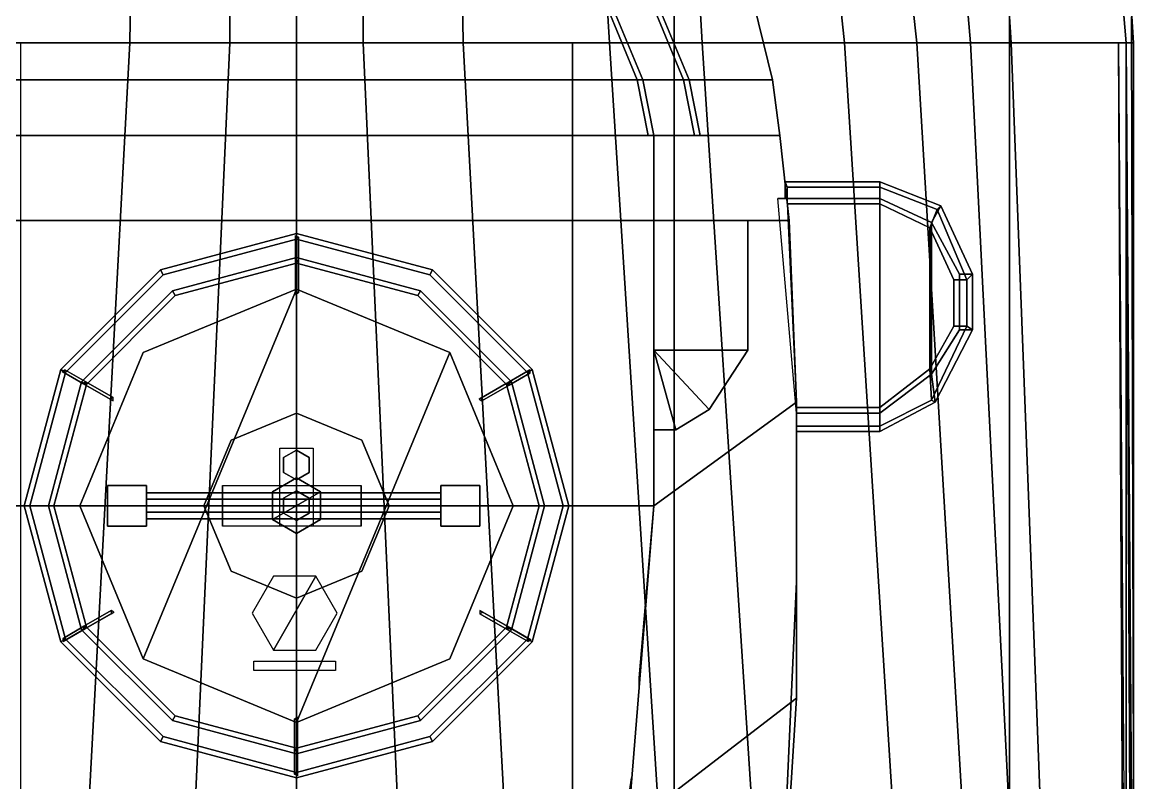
# Model space of a CAD drawing. Extents: x -4.6 to 4.6, y -46 to 43.8.
# Drawn here: x -1.48 to 4.58, y 12.01 to 16.12 of the extents above; entities that cross this region are included whole.
import ezdxf

# ---------------------------------------------------------------- set-up
doc = ezdxf.new("R2010")
doc.units = 0
doc.layers.get('0').update_dxf_attribs({"linetype": 'CONTINUOUS'})
doc.layers.add('RAILINGS', color=6, linetype='CONTINUOUS')
doc.layers.add('SUPERSTRUCTURE', color=3, linetype='CONTINUOUS')

msp = doc.modelspace()

# ---------------------------------------------------------------- linework, layer by layer
for points in [[(-1.78, 23.19, -2.26), (-1.25, 23.19, -2.76), (-1.69, 16.01, -2.76), (-2.19, 16.01, -2.46)], [(0, 23.19, 5.1), (-2.04, 23.19, 5.1), (-2.04, 16.01, 5.1), (0, 16.01, 5.1)], [(-1.25, 23.19, -2.76), (-0.79, 23.19, -3.12), (-0.9, 16.01, -3.2), (-1.69, 16.01, -2.76)], [(-0.79, 23.19, -3.12), (-0.36, 23.19, -3.38), (-0.36, 16.01, -3.4), (-0.9, 16.01, -3.2)], [(0, 16.01, -3.5), (-0.36, 16.01, -3.4), (-0.36, 23.19, -3.38), (0, 23.19, -3.5)], [(0, 23.19, -3.5), (0.36, 23.19, -3.38), (0.36, 16.01, -3.4), (0, 16.01, -3.5)], [(0, 16.01, 5.1), (2.04, 16.01, 5.1), (2.04, 23.19, 5.1), (0, 23.19, 5.1)], [(0.9, 16.01, -3.2), (0.36, 16.01, -3.4), (0.36, 23.19, -3.38), (0.79, 23.19, -3.12)], [(1.69, 16.01, -2.76), (0.9, 16.01, -3.2), (0.79, 23.19, -3.12), (1.25, 23.19, -2.76)], [(2.19, 16.01, -2.46), (1.69, 16.01, -2.76), (1.25, 23.19, -2.76), (1.78, 23.19, -2.26)], [(2.96, 16.01, -1.7), (2.19, 16.01, -2.46), (1.78, 23.19, -2.26), (2.2, 23.19, -1.7)], [(2.04, 16.01, 5.1), (3.85, 16.01, 5.01), (3.85, 23.19, 5.01), (2.04, 23.19, 5.1)], [(3.35, 16.01, -1.15), (2.96, 16.01, -1.7), (2.2, 23.19, -1.7), (2.56, 23.19, -1.15)], [(3.64, 16.01, -0.6), (3.35, 16.01, -1.15), (2.56, 23.19, -1.15), (3.02, 23.19, -0.14)], [(3.86, 16.01, -0.05), (3.64, 16.01, -0.6), (3.02, 23.19, -0.14), (3.4, 23.19, 1.04)], [(4.48, 16.01, 2.84), (3.86, 16.01, -0.05), (3.4, 23.19, 1.04), (3.87, 23.19, 2.91)], [(3.85, 16.01, 5.01), (4.52, 16.01, 4.94), (4.07, 23.19, 4.97), (3.85, 23.19, 5.01)], [(4.52, 16.01, 4.94), (4.48, 16.01, 2.84), (3.87, 23.19, 2.91), (4.07, 23.19, 4.97)], [(-4.52, 16.01, 4.94), (4.52, 16.01, 4.94), (4.52, -0.06, 4.89), (-4.52, -0.06, 4.89)], [(-1.69, 16.01, -2.76), (-0.9, 16.01, -3.2), (-1.66, 1.9, -3.2), (-2.59, 1.9, -2.76)], [(0, 16.01, 5.1), (-2.04, 16.01, 5.1), (-2.04, -0.06, 5.05), (0, -0.06, 5.05)], [(-0.9, 16.01, -3.2), (-0.36, 16.01, -3.4), (-1, 1.9, -3.4), (-1.66, 1.9, -3.2)], [(0, 16.01, 3.07), (-1.49, 16.01, 3.07), (-1.49, 1.9, 3.07), (0, 1.9, 3.07)], [(0, 1.9, -3.5), (-1, 1.9, -3.4), (-0.36, 16.01, -3.4), (0, 16.01, -3.5)], [(0, 1.9, 3.07), (1.49, 1.9, 3.07), (1.49, 16.01, 3.07), (0, 16.01, 3.07)], [(0, 16.01, -3.5), (0.36, 16.01, -3.4), (1, 1.9, -3.4), (0, 1.9, -3.5)], [(0, -0.06, 5.05), (2.04, -0.06, 5.05), (2.04, 16.01, 5.1), (0, 16.01, 5.1)], [(1.66, 1.9, -3.2), (1, 1.9, -3.4), (0.36, 16.01, -3.4), (0.9, 16.01, -3.2)], [(2.59, 1.9, -2.76), (1.66, 1.9, -3.2), (0.9, 16.01, -3.2), (1.69, 16.01, -2.76)], [(1.49, 1.9, 3.07), (3.85, 1.9, 2.93), (3.85, 16.01, 2.93), (1.49, 16.01, 3.07)], [(3.11, 1.9, -2.46), (2.59, 1.9, -2.76), (1.69, 16.01, -2.76), (2.19, 16.01, -2.46)], [(2.04, -0.06, 5.05), (3.85, -0.06, 4.96), (3.85, 16.01, 5.01), (2.04, 16.01, 5.1)], [(3.85, 1.9, -1.7), (3.11, 1.9, -2.46), (2.19, 16.01, -2.46), (2.96, 16.01, -1.7)], [(4.19, 1.9, -1.15), (3.85, 1.9, -1.7), (2.96, 16.01, -1.7), (3.35, 16.01, -1.15)], [(4.35, 1.9, -0.6), (4.19, 1.9, -1.15), (3.35, 16.01, -1.15), (3.64, 16.01, -0.6)], [(4.4, 1.9, -0.05), (4.35, 1.9, -0.6), (3.64, 16.01, -0.6), (3.86, 16.01, -0.05)], [(3.85, 1.9, 2.93), (4.58, 1.9, 2.84), (4.48, 16.01, 2.84), (3.85, 16.01, 2.93)], [(3.85, -0.06, 4.96), (4.52, -0.06, 4.89), (4.52, 16.01, 4.94), (3.85, 16.01, 5.01)], [(4.58, 1.9, 2.84), (4.4, 1.9, -0.05), (3.86, 16.01, -0.05), (4.48, 16.01, 2.84)], [(4.44, 16.01, 2.84), (4.44, 16.01, 2.84), (4.5191, 4.85, 2.84), (4.48, 7.75, 4.15)], [(4.48, 16.01, 4.84), (4.44, 16.01, 2.84), (4.48, 8.02, 4.63), (4.48, 7.8708, 4.7792)], [(4.44, 16.01, 2.84), (4.44, 16.01, 2.84), (4.48, 7.75, 4.15), (4.48, 8.02, 4.51)], [(4.44, 16.01, 2.84), (4.44, 16.01, 2.84), (4.48, 8.02, 4.51), (4.48, 8.02, 4.63)], [(4.5591, 4.85, 2.84), (4.48, 16.01, 2.84), (4.48, 16.01, 2.84), (4.52, 7.75, 4.15)], [(4.52, 8.02, 4.63), (4.48, 16.01, 2.84), (4.52, 16.01, 4.84), (4.52, 7.8708, 4.7792)], [(4.52, 7.75, 4.15), (4.48, 16.01, 2.84), (4.48, 16.01, 2.84), (4.52, 8.02, 4.51)], [(4.52, 8.02, 4.51), (4.48, 16.01, 2.84), (4.48, 16.01, 2.84), (4.52, 8.02, 4.63)], [(4.48, 16.01, 4.94), (4.48, 16.01, 4.84), (4.48, -0.06, 4.72), (4.48, -0.06, 4.89)], [(4.52, -0.06, 4.72), (4.52, 16.01, 4.84), (4.52, 16.01, 4.94), (4.52, -0.06, 4.89)], [(-0.735, 14.7831, 11.21), (-0.72, 14.7571, 11.2273), (0, 14.95, 11.2273), (0, 14.98, 11.21)], [(-0.72, 14.7571, 11.1927), (-0.735, 14.7831, 11.21), (0, 14.98, 11.21), (0, 14.95, 11.1927)], [(0.01, 14.83, 10.84), (-0.005, 14.8387, 10.84), (-0.005, 14.9687, 11.21), (0.01, 14.96, 11.21)], [(-0.005, 14.8387, 10.84), (-0.005, 14.8213, 10.84), (-0.005, 14.9513, 11.21), (-0.005, 14.9687, 11.21)], [(0, 14.98, 11.21), (0, 14.95, 11.2273), (0.72, 14.7571, 11.2273), (0.735, 14.7831, 11.21)], [(0, 14.95, 11.1927), (0, 14.98, 11.21), (0.735, 14.7831, 11.21), (0.72, 14.7571, 11.1927)], [(-0.72, 14.7571, 11.2273), (-0.72, 14.7571, 11.1927), (0, 14.95, 11.1927), (0, 14.95, 11.2273)], [(-0.005, 14.8213, 10.84), (0.01, 14.83, 10.84), (0.01, 14.96, 11.21), (-0.005, 14.9513, 11.21)], [(0, 14.95, 11.2273), (0, 14.95, 11.1927), (0.72, 14.7571, 11.1927), (0.72, 14.7571, 11.2273)], [(-0.67, 14.6705, 10.84), (-0.655, 14.6445, 10.8573), (0, 14.82, 10.8573), (0, 14.85, 10.84)], [(-0.655, 14.6445, 10.8227), (-0.67, 14.6705, 10.84), (0, 14.85, 10.84), (0, 14.82, 10.8227)], [(0, 14.85, 10.84), (0, 14.82, 10.8573), (0.655, 14.6445, 10.8573), (0.67, 14.6705, 10.84)], [(0, 14.82, 10.8227), (0, 14.85, 10.84), (0.67, 14.6705, 10.84), (0.655, 14.6445, 10.8227)], [(-0.655, 14.6445, 10.8573), (-0.655, 14.6445, 10.8227), (0, 14.82, 10.8227), (0, 14.82, 10.8573)], [(0.01, 14.66, 10.54), (-0.005, 14.6687, 10.54), (-0.005, 14.8387, 10.84), (0.01, 14.83, 10.84)], [(-0.005, 14.6687, 10.54), (-0.005, 14.6513, 10.54), (-0.005, 14.8213, 10.84), (-0.005, 14.8387, 10.84)], [(-0.005, 14.6513, 10.54), (0.01, 14.66, 10.54), (0.01, 14.83, 10.84), (-0.005, 14.8213, 10.84)], [(0, 14.82, 10.8573), (0, 14.82, 10.8227), (0.655, 14.6445, 10.8227), (0.655, 14.6445, 10.8573)], [(-1.2731, 14.245, 11.21), (-1.2471, 14.23, 11.2273), (-0.72, 14.7571, 11.2273), (-0.735, 14.7831, 11.21)], [(-1.2471, 14.23, 11.1927), (-1.2731, 14.245, 11.21), (-0.735, 14.7831, 11.21), (-0.72, 14.7571, 11.1927)], [(-1.2471, 14.23, 11.2273), (-1.2471, 14.23, 11.1927), (-0.72, 14.7571, 11.1927), (-0.72, 14.7571, 11.2273)], [(0.735, 14.7831, 11.21), (0.72, 14.7571, 11.2273), (1.2471, 14.23, 11.2273), (1.2731, 14.245, 11.21)], [(0.72, 14.7571, 11.1927), (0.735, 14.7831, 11.21), (1.2731, 14.245, 11.21), (1.2471, 14.23, 11.1927)], [(0.72, 14.7571, 11.2273), (0.72, 14.7571, 11.1927), (1.2471, 14.23, 11.1927), (1.2471, 14.23, 11.2273)], [(-1.1605, 14.18, 10.84), (-1.1345, 14.165, 10.8573), (-0.655, 14.6445, 10.8573), (-0.67, 14.6705, 10.84)], [(-1.1345, 14.165, 10.8227), (-1.1605, 14.18, 10.84), (-0.67, 14.6705, 10.84), (-0.655, 14.6445, 10.8227)], [(0.67, 14.6705, 10.84), (0.655, 14.6445, 10.8573), (1.1345, 14.165, 10.8573), (1.1605, 14.18, 10.84)], [(0.655, 14.6445, 10.8227), (0.67, 14.6705, 10.84), (1.1605, 14.18, 10.84), (1.1345, 14.165, 10.8227)], [(-1.1345, 14.165, 10.8573), (-1.1345, 14.165, 10.8227), (-0.655, 14.6445, 10.8227), (-0.655, 14.6445, 10.8573)], [(0.655, 14.6445, 10.8573), (0.655, 14.6445, 10.8227), (1.1345, 14.165, 10.8227), (1.1345, 14.165, 10.8573)], [(-1.47, 13.51, 11.21), (-1.44, 13.51, 11.2273), (-1.2471, 14.23, 11.2273), (-1.2731, 14.245, 11.21)], [(-1.44, 13.51, 11.1927), (-1.47, 13.51, 11.21), (-1.2731, 14.245, 11.21), (-1.2471, 14.23, 11.1927)], [(-1.1382, 14.1787, 10.84), (-1.1532, 14.17, 10.84), (-1.2657, 14.235, 11.21), (-1.2507, 14.2437, 11.21)], [(-1.1382, 14.1613, 10.84), (-1.1382, 14.1787, 10.84), (-1.2507, 14.2437, 11.21), (-1.2507, 14.2263, 11.21)], [(1.1482, 14.1787, 10.84), (1.1332, 14.17, 10.84), (1.2457, 14.235, 11.21), (1.2607, 14.2437, 11.21)], [(1.1482, 14.1613, 10.84), (1.1482, 14.1787, 10.84), (1.2607, 14.2437, 11.21), (1.2607, 14.2263, 11.21)], [(1.2731, 14.245, 11.21), (1.2471, 14.23, 11.2273), (1.44, 13.51, 11.2273), (1.47, 13.51, 11.21)], [(1.2471, 14.23, 11.1927), (1.2731, 14.245, 11.21), (1.47, 13.51, 11.21), (1.44, 13.51, 11.1927)], [(-1.44, 13.51, 11.2273), (-1.44, 13.51, 11.1927), (-1.2471, 14.23, 11.1927), (-1.2471, 14.23, 11.2273)], [(-1.1532, 14.17, 10.84), (-1.1382, 14.1613, 10.84), (-1.2507, 14.2263, 11.21), (-1.2657, 14.235, 11.21)], [(1.1332, 14.17, 10.84), (1.1482, 14.1613, 10.84), (1.2607, 14.2263, 11.21), (1.2457, 14.235, 11.21)], [(1.2471, 14.23, 11.2273), (1.2471, 14.23, 11.1927), (1.44, 13.51, 11.1927), (1.44, 13.51, 11.2273)], [(-1.34, 13.51, 10.84), (-1.31, 13.51, 10.8573), (-1.1345, 14.165, 10.8573), (-1.1605, 14.18, 10.84)], [(-1.31, 13.51, 10.8227), (-1.34, 13.51, 10.84), (-1.1605, 14.18, 10.84), (-1.1345, 14.165, 10.8227)], [(-1.31, 13.51, 10.8573), (-1.31, 13.51, 10.8227), (-1.1345, 14.165, 10.8227), (-1.1345, 14.165, 10.8573)], [(-0.9909, 14.0937, 10.54), (-1.0059, 14.085, 10.54), (-1.1532, 14.17, 10.84), (-1.1382, 14.1787, 10.84)], [(-1.0059, 14.085, 10.54), (-0.9909, 14.0763, 10.54), (-1.1382, 14.1613, 10.84), (-1.1532, 14.17, 10.84)], [(-0.9909, 14.0763, 10.54), (-0.9909, 14.0937, 10.54), (-1.1382, 14.1787, 10.84), (-1.1382, 14.1613, 10.84)], [(1.0009, 14.0937, 10.54), (0.9859, 14.085, 10.54), (1.1332, 14.17, 10.84), (1.1482, 14.1787, 10.84)], [(0.9859, 14.085, 10.54), (1.0009, 14.0763, 10.54), (1.1482, 14.1613, 10.84), (1.1332, 14.17, 10.84)], [(1.0009, 14.0763, 10.54), (1.0009, 14.0937, 10.54), (1.1482, 14.1787, 10.84), (1.1482, 14.1613, 10.84)], [(1.1605, 14.18, 10.84), (1.1345, 14.165, 10.8573), (1.31, 13.51, 10.8573), (1.34, 13.51, 10.84)], [(1.1345, 14.165, 10.8227), (1.1605, 14.18, 10.84), (1.34, 13.51, 10.84), (1.31, 13.51, 10.8227)], [(1.1345, 14.165, 10.8573), (1.1345, 14.165, 10.8227), (1.31, 13.51, 10.8227), (1.31, 13.51, 10.8573)], [(-0.09, 13.82, 11.5), (0.09, 13.82, 11.5), (0.09, 13.4, 11.5), (-0.09, 13.4, 11.5)], [(-0.09, 13.82, 11.29), (0.09, 13.82, 11.29), (0.09, 13.4, 11.29), (-0.09, 13.4, 11.29)], [(0, 13.81, 11.2), (-0.0693, 13.77, 11.2), (-0.0693, 13.77, 11.61), (0, 13.81, 11.61)], [(-0.0693, 13.77, 11.61), (-0.0693, 13.69, 11.61), (0, 13.65, 11.61), (0, 13.81, 11.61)], [(-0.0693, 13.69, 11.2), (-0.0693, 13.77, 11.2), (0, 13.81, 11.2), (0, 13.65, 11.2)], [(-0.0693, 13.77, 11.2), (-0.0693, 13.69, 11.2), (-0.0693, 13.69, 11.61), (-0.0693, 13.77, 11.61)], [(0.0693, 13.77, 11.2), (0, 13.81, 11.2), (0, 13.81, 11.61), (0.0693, 13.77, 11.61)], [(0, 13.81, 11.61), (0, 13.65, 11.61), (0.0693, 13.69, 11.61), (0.0693, 13.77, 11.61)], [(0, 13.65, 11.2), (0, 13.81, 11.2), (0.0693, 13.77, 11.2), (0.0693, 13.69, 11.2)], [(0.0693, 13.69, 11.2), (0.0693, 13.77, 11.2), (0.0693, 13.77, 11.61), (0.0693, 13.69, 11.61)], [(0, 13.66, 10.54), (-0.1299, 13.585, 10.54), (-0.1299, 13.585, 10.87), (0, 13.66, 10.87)], [(-0.1299, 13.435, 10.87), (0.1299, 13.585, 10.87), (0, 13.66, 10.87), (-0.1299, 13.585, 10.87)], [(-0.0693, 13.69, 11.2), (0, 13.65, 11.2), (0, 13.65, 11.61), (-0.0693, 13.69, 11.61)], [(0, 13.65, 11.2), (0.0693, 13.69, 11.2), (0.0693, 13.69, 11.61), (0, 13.65, 11.61)], [(0.1299, 13.585, 10.54), (0, 13.66, 10.54), (0, 13.66, 10.87), (0.1299, 13.585, 10.87)], [(-1.02, 13.62, 12.07), (-0.81, 13.62, 12.07), (-0.81, 13.62, 11.85), (-1.02, 13.62, 11.85)], [(-1.02, 13.62, 11.85), (-0.81, 13.62, 11.85), (-0.81, 13.4, 11.85), (-1.02, 13.4, 11.85)], [(-0.81, 13.4, 12.07), (-0.81, 13.62, 12.07), (-1.02, 13.62, 12.07), (-1.02, 13.4, 12.07)], [(-1.02, 13.4, 12.07), (-1.02, 13.62, 12.07), (-1.02, 13.62, 11.85), (-1.02, 13.4, 11.85)], [(-0.81, 13.4, 11.85), (-0.81, 13.62, 11.85), (-0.81, 13.62, 12.07), (-0.81, 13.4, 12.07)], [(-0.81, 13.58, 11.96), (-0.81, 13.545, 12.0206), (0.78, 13.545, 12.0206), (0.78, 13.58, 11.96)], [(-0.81, 13.545, 11.8994), (-0.81, 13.58, 11.96), (0.78, 13.58, 11.96), (0.78, 13.545, 11.8994)], [(-0.4, 13.62, 11.67), (0.35, 13.62, 11.67), (0.35, 13.4, 11.67), (-0.4, 13.4, 11.67)], [(-0.4, 13.62, 11.67), (-0.4, 13.62, 12.12), (-0.4, 13.4, 12.12), (-0.4, 13.4, 11.67)], [(-0.1299, 13.585, 10.54), (-0.1299, 13.435, 10.54), (-0.1299, 13.435, 10.87), (-0.1299, 13.585, 10.87)], [(0, 13.36, 10.87), (0.1299, 13.435, 10.87), (0.1299, 13.585, 10.87), (-0.1299, 13.435, 10.87)], [(0, 13.59, 10.87), (-0.0693, 13.55, 10.87), (-0.0693, 13.55, 11.67), (0, 13.59, 11.67)], [(0.0693, 13.55, 10.87), (0, 13.59, 10.87), (0, 13.59, 11.67), (0.0693, 13.55, 11.67)], [(0.1299, 13.435, 10.54), (0.1299, 13.585, 10.54), (0.1299, 13.585, 10.87), (0.1299, 13.435, 10.87)], [(0.35, 13.62, 11.67), (0.35, 13.62, 12.12), (0.35, 13.4, 12.12), (0.35, 13.4, 11.67)], [(0.78, 13.62, 12.07), (0.99, 13.62, 12.07), (0.99, 13.62, 11.85), (0.78, 13.62, 11.85)], [(0.99, 13.4, 12.07), (0.99, 13.62, 12.07), (0.78, 13.62, 12.07), (0.78, 13.4, 12.07)], [(0.78, 13.4, 12.07), (0.78, 13.62, 12.07), (0.78, 13.62, 11.85), (0.78, 13.4, 11.85)], [(0.78, 13.62, 11.85), (0.99, 13.62, 11.85), (0.99, 13.4, 11.85), (0.78, 13.4, 11.85)], [(0.99, 13.4, 11.85), (0.99, 13.62, 11.85), (0.99, 13.62, 12.07), (0.99, 13.4, 12.07)], [(-0.81, 13.545, 12.0206), (-0.81, 13.475, 12.0206), (0.78, 13.475, 12.0206), (0.78, 13.545, 12.0206)], [(-0.81, 13.475, 11.8994), (-0.81, 13.545, 11.8994), (0.78, 13.545, 11.8994), (0.78, 13.475, 11.8994)], [(-0.0693, 13.55, 10.87), (-0.0693, 13.47, 10.87), (-0.0693, 13.47, 11.67), (-0.0693, 13.55, 11.67)], [(0.0693, 13.47, 10.87), (0.0693, 13.55, 10.87), (0.0693, 13.55, 11.67), (0.0693, 13.47, 11.67)], [(-1.2731, 12.775, 11.21), (-1.2471, 12.79, 11.2273), (-1.44, 13.51, 11.2273), (-1.47, 13.51, 11.21)], [(-1.2471, 12.79, 11.1927), (-1.2731, 12.775, 11.21), (-1.47, 13.51, 11.21), (-1.44, 13.51, 11.1927)], [(-1.2471, 12.79, 11.2273), (-1.2471, 12.79, 11.1927), (-1.44, 13.51, 11.1927), (-1.44, 13.51, 11.2273)], [(-1.1605, 12.84, 10.84), (-1.1345, 12.855, 10.8573), (-1.31, 13.51, 10.8573), (-1.34, 13.51, 10.84)], [(-1.1345, 12.855, 10.8227), (-1.1605, 12.84, 10.84), (-1.34, 13.51, 10.84), (-1.31, 13.51, 10.8227)], [(-1.1345, 12.855, 10.8573), (-1.1345, 12.855, 10.8227), (-1.31, 13.51, 10.8227), (-1.31, 13.51, 10.8573)], [(-0.81, 13.475, 12.0206), (-0.81, 13.44, 11.96), (0.78, 13.44, 11.96), (0.78, 13.475, 12.0206)], [(-0.81, 13.44, 11.96), (-0.81, 13.475, 11.8994), (0.78, 13.475, 11.8994), (0.78, 13.44, 11.96)], [(-0.0693, 13.47, 10.87), (0, 13.43, 10.87), (0, 13.43, 11.67), (-0.0693, 13.47, 11.67)], [(0, 13.43, 10.87), (0.0693, 13.47, 10.87), (0.0693, 13.47, 11.67), (0, 13.43, 11.67)], [(1.34, 13.51, 10.84), (1.31, 13.51, 10.8573), (1.1345, 12.855, 10.8573), (1.1605, 12.84, 10.84)], [(1.31, 13.51, 10.8573), (1.31, 13.51, 10.8227), (1.1345, 12.855, 10.8227), (1.1345, 12.855, 10.8573)], [(1.31, 13.51, 10.8227), (1.34, 13.51, 10.84), (1.1605, 12.84, 10.84), (1.1345, 12.855, 10.8227)], [(1.47, 13.51, 11.21), (1.44, 13.51, 11.2273), (1.2471, 12.79, 11.2273), (1.2731, 12.775, 11.21)], [(1.44, 13.51, 11.2273), (1.44, 13.51, 11.1927), (1.2471, 12.79, 11.1927), (1.2471, 12.79, 11.2273)], [(1.44, 13.51, 11.1927), (1.47, 13.51, 11.21), (1.2731, 12.775, 11.21), (1.2471, 12.79, 11.1927)], [(-1.02, 13.4, 11.85), (-0.81, 13.4, 11.85), (-0.81, 13.4, 12.07), (-1.02, 13.4, 12.07)], [(-0.1299, 13.435, 10.54), (0, 13.36, 10.54), (0, 13.36, 10.87), (-0.1299, 13.435, 10.87)], [(0, 13.36, 10.54), (0.1299, 13.435, 10.54), (0.1299, 13.435, 10.87), (0, 13.36, 10.87)], [(0, 13.43, 11.02), (0, 13.34, 11.02), (0, 13.34, 10.95), (0, 13.43, 10.95)], [(0.78, 13.4, 11.85), (0.99, 13.4, 11.85), (0.99, 13.4, 12.07), (0.78, 13.4, 12.07)], [(0, 13.34, 11.02), (0, 13.01, 11.13), (0, 12.92, 11.13), (0, 13.34, 10.95)], [(-0.125, 13.1292, 11.13), (-0.24, 12.93, 11.13), (-0.125, 12.7308, 11.13), (0.105, 13.1292, 11.13)], [(0.105, 13.1292, 11.13), (-0.125, 12.7308, 11.13), (0.105, 12.7308, 11.13), (0.22, 12.93, 11.13)], [(0, 12.92, 11.13), (0, 12.67, 11.13), (0, 12.63, 11.11), (0, 12.99, 11.1)], [(-1.0009, 12.9437, 10.54), (-1.0009, 12.9263, 10.54), (-1.1482, 12.8413, 10.84), (-1.1482, 12.8587, 10.84)], [(-0.9859, 12.935, 10.54), (-1.0009, 12.9437, 10.54), (-1.1482, 12.8587, 10.84), (-1.1332, 12.85, 10.84)], [(-1.0009, 12.9263, 10.54), (-0.9859, 12.935, 10.54), (-1.1332, 12.85, 10.84), (-1.1482, 12.8413, 10.84)], [(1.0059, 12.935, 10.54), (0.9909, 12.9437, 10.54), (1.1382, 12.8587, 10.84), (1.1532, 12.85, 10.84)], [(0.9909, 12.9437, 10.54), (0.9909, 12.9263, 10.54), (1.1382, 12.8413, 10.84), (1.1382, 12.8587, 10.84)], [(0.9909, 12.9263, 10.54), (1.0059, 12.935, 10.54), (1.1532, 12.85, 10.84), (1.1382, 12.8413, 10.84)], [(-1.1482, 12.8587, 10.84), (-1.1482, 12.8413, 10.84), (-1.2607, 12.7763, 11.21), (-1.2607, 12.7937, 11.21)], [(-1.1332, 12.85, 10.84), (-1.1482, 12.8587, 10.84), (-1.2607, 12.7937, 11.21), (-1.2457, 12.785, 11.21)], [(-1.1482, 12.8413, 10.84), (-1.1332, 12.85, 10.84), (-1.2457, 12.785, 11.21), (-1.2607, 12.7763, 11.21)], [(-0.67, 12.3495, 10.84), (-0.655, 12.3755, 10.8573), (-1.1345, 12.855, 10.8573), (-1.1605, 12.84, 10.84)], [(-0.655, 12.3755, 10.8227), (-0.67, 12.3495, 10.84), (-1.1605, 12.84, 10.84), (-1.1345, 12.855, 10.8227)], [(-0.655, 12.3755, 10.8573), (-0.655, 12.3755, 10.8227), (-1.1345, 12.855, 10.8227), (-1.1345, 12.855, 10.8573)], [(1.1605, 12.84, 10.84), (1.1345, 12.855, 10.8573), (0.655, 12.3755, 10.8573), (0.67, 12.3495, 10.84)], [(1.1345, 12.855, 10.8573), (1.1345, 12.855, 10.8227), (0.655, 12.3755, 10.8227), (0.655, 12.3755, 10.8573)], [(1.1345, 12.855, 10.8227), (1.1605, 12.84, 10.84), (0.67, 12.3495, 10.84), (0.655, 12.3755, 10.8227)], [(1.1532, 12.85, 10.84), (1.1382, 12.8587, 10.84), (1.2507, 12.7937, 11.21), (1.2657, 12.785, 11.21)], [(1.1382, 12.8587, 10.84), (1.1382, 12.8413, 10.84), (1.2507, 12.7763, 11.21), (1.2507, 12.7937, 11.21)], [(1.1382, 12.8413, 10.84), (1.1532, 12.85, 10.84), (1.2657, 12.785, 11.21), (1.2507, 12.7763, 11.21)], [(-0.735, 12.2369, 11.21), (-0.72, 12.2629, 11.2273), (-1.2471, 12.79, 11.2273), (-1.2731, 12.775, 11.21)], [(-0.72, 12.2629, 11.1927), (-0.735, 12.2369, 11.21), (-1.2731, 12.775, 11.21), (-1.2471, 12.79, 11.1927)], [(-0.72, 12.2629, 11.2273), (-0.72, 12.2629, 11.1927), (-1.2471, 12.79, 11.1927), (-1.2471, 12.79, 11.2273)], [(1.2731, 12.775, 11.21), (1.2471, 12.79, 11.2273), (0.72, 12.2629, 11.2273), (0.735, 12.2369, 11.21)], [(1.2471, 12.79, 11.2273), (1.2471, 12.79, 11.1927), (0.72, 12.2629, 11.1927), (0.72, 12.2629, 11.2273)], [(1.2471, 12.79, 11.1927), (1.2731, 12.775, 11.21), (0.735, 12.2369, 11.21), (0.72, 12.2629, 11.1927)], [(0.21, 12.62, 11.63), (-0.23, 12.62, 11.63), (-0.23, 12.67, 11.35), (0.21, 12.67, 11.35)], [(0, 12.67, 11.13), (0, 12.67, 11.35), (0, 12.62, 11.63), (0, 12.63, 11.11)], [(0, 12.17, 10.84), (0, 12.2, 10.8573), (-0.655, 12.3755, 10.8573), (-0.67, 12.3495, 10.84)], [(0, 12.2, 10.8227), (0, 12.17, 10.84), (-0.67, 12.3495, 10.84), (-0.655, 12.3755, 10.8227)], [(0, 12.2, 10.8573), (0, 12.2, 10.8227), (-0.655, 12.3755, 10.8227), (-0.655, 12.3755, 10.8573)], [(0.005, 12.3687, 10.54), (-0.01, 12.36, 10.54), (-0.01, 12.19, 10.84), (0.005, 12.1987, 10.84)], [(0.67, 12.3495, 10.84), (0.655, 12.3755, 10.8573), (0, 12.2, 10.8573), (0, 12.17, 10.84)], [(0.655, 12.3755, 10.8573), (0.655, 12.3755, 10.8227), (0, 12.2, 10.8227), (0, 12.2, 10.8573)], [(0.655, 12.3755, 10.8227), (0.67, 12.3495, 10.84), (0, 12.17, 10.84), (0, 12.2, 10.8227)], [(0.005, 12.3513, 10.54), (0.005, 12.3687, 10.54), (0.005, 12.1987, 10.84), (0.005, 12.1813, 10.84)], [(-0.01, 12.36, 10.54), (0.005, 12.3513, 10.54), (0.005, 12.1813, 10.84), (-0.01, 12.19, 10.84)], [(0, 12.04, 11.21), (0, 12.07, 11.2273), (-0.72, 12.2629, 11.2273), (-0.735, 12.2369, 11.21)], [(0, 12.07, 11.1927), (0, 12.04, 11.21), (-0.735, 12.2369, 11.21), (-0.72, 12.2629, 11.1927)], [(0, 12.07, 11.2273), (0, 12.07, 11.1927), (-0.72, 12.2629, 11.1927), (-0.72, 12.2629, 11.2273)], [(0.735, 12.2369, 11.21), (0.72, 12.2629, 11.2273), (0, 12.07, 11.2273), (0, 12.04, 11.21)], [(0.72, 12.2629, 11.2273), (0.72, 12.2629, 11.1927), (0, 12.07, 11.1927), (0, 12.07, 11.2273)], [(0.72, 12.2629, 11.1927), (0.735, 12.2369, 11.21), (0, 12.04, 11.21), (0, 12.07, 11.1927)], [(0.005, 12.1987, 10.84), (-0.01, 12.19, 10.84), (-0.01, 12.06, 11.21), (0.005, 12.0687, 11.21)], [(-0.01, 12.19, 10.84), (0.005, 12.1813, 10.84), (0.005, 12.0513, 11.21), (-0.01, 12.06, 11.21)], [(0.005, 12.1813, 10.84), (0.005, 12.1987, 10.84), (0.005, 12.0687, 11.21), (0.005, 12.0513, 11.21)]]:
    msp.add_3dface(points)
at = {"layer": 'RAILINGS'}
for points in [[(4.51, 16.09, 6.11), (4.51, 16.15, 6.11), (4.51, 16.15, 4.94), (4.51, 16.09, 4.94)], [(4.51, 16.09, 4.94), (4.51, 16.15, 4.94), (4.51, 16.15, 6.11), (4.51, 16.09, 6.11)], [(4.52, 12.05, 5.33), (4.52, 12.05, 5.39), (4.51, 16.09, 5.39), (4.51, 16.09, 5.33)], [(4.51, 16.09, 5.33), (4.51, 16.09, 5.39), (4.52, 12.05, 5.39), (4.52, 12.05, 5.33)], [(4.51, 16.09, 5.64), (4.51, 16.09, 5.7), (4.52, 12.05, 5.7), (4.52, 12.05, 5.64)], [(4.52, 12.05, 5.64), (4.52, 12.05, 5.7), (4.51, 16.09, 5.7), (4.51, 16.09, 5.64)], [(4.52, 12.05, 6.05), (4.52, 12.05, 6.11), (4.51, 16.09, 6.11), (4.51, 16.09, 6.05)], [(4.51, 16.09, 6.05), (4.51, 16.09, 6.11), (4.52, 12.05, 6.11), (4.52, 12.05, 6.05)], [(1.93, 15.51, 9.79), (1.93, 15.51, 9.85), (1.93, 14.19, 9.85), (1.93, 14.19, 9.79)], [(1.93, 14.19, 9.79), (1.93, 14.19, 9.85), (1.93, 15.51, 9.85), (1.93, 15.51, 9.79)], [(1.93, 14.19, 10.21), (1.93, 14.19, 10.27), (1.93, 15.51, 10.27), (1.93, 15.51, 10.21)], [(1.93, 15.51, 10.21), (1.93, 15.51, 10.27), (1.93, 14.19, 10.27), (1.93, 14.19, 10.21)], [(1.93, 15.51, 10.54), (1.93, 15.51, 10.6), (1.93, 14.19, 10.6), (1.93, 14.19, 10.54)], [(1.93, 14.19, 10.54), (1.93, 14.19, 10.6), (1.93, 15.51, 10.6), (1.93, 15.51, 10.54)], [(1.93, 14.13, 9.65), (1.93, 14.19, 9.65), (1.93, 14.19, 10.6), (1.93, 14.13, 10.6)], [(1.93, 14.13, 10.6), (1.93, 14.19, 10.6), (1.93, 14.19, 9.65), (1.93, 14.13, 9.65)], [(1.93, 14.13, 9.79), (1.93, 14.13, 9.85), (1.93, 13.51, 9.85), (1.93, 13.51, 9.79)], [(1.93, 13.51, 9.79), (1.93, 13.51, 9.85), (1.93, 14.13, 9.85), (1.93, 14.13, 9.79)], [(1.93, 13.51, 10.21), (1.93, 13.51, 10.27), (1.93, 14.13, 10.27), (1.93, 14.13, 10.21)], [(1.93, 14.13, 10.21), (1.93, 14.13, 10.27), (1.93, 13.51, 10.27), (1.93, 13.51, 10.21)], [(1.93, 14.13, 10.54), (1.93, 14.13, 10.6), (1.93, 13.51, 10.6), (1.93, 13.51, 10.54)], [(1.93, 13.51, 10.54), (1.93, 13.51, 10.6), (1.93, 14.13, 10.6), (1.93, 14.13, 10.54)], [(1.85, 12.58, 9.79), (1.85, 12.58, 9.85), (1.93, 13.51, 9.85), (1.93, 13.51, 9.79)], [(1.93, 13.51, 9.79), (1.93, 13.51, 9.85), (1.85, 12.58, 9.85), (1.85, 12.58, 9.79)], [(1.93, 13.51, 10.21), (1.93, 13.51, 10.27), (1.85, 12.58, 10.27), (1.85, 12.58, 10.21)], [(1.85, 12.58, 10.21), (1.85, 12.58, 10.27), (1.93, 13.51, 10.27), (1.93, 13.51, 10.21)], [(1.85, 12.58, 10.54), (1.85, 12.58, 10.6), (1.93, 13.51, 10.6), (1.93, 13.51, 10.54)], [(1.93, 13.51, 10.54), (1.93, 13.51, 10.6), (1.85, 12.58, 10.6), (1.85, 12.58, 10.54)], [(2.7, 13.1, 8.29), (2.7, 13.16, 8.29), (2.7, 13.16, 7.31), (2.7, 13.1, 7.31)], [(2.7, 13.1, 7.31), (2.7, 13.16, 7.31), (2.7, 13.16, 8.29), (2.7, 13.1, 8.29)], [(2.7, 13.1, 7.82), (2.7, 13.1, 7.88), (2.6, 10.87, 7.88), (2.6, 10.87, 7.82)], [(2.6, 10.87, 7.82), (2.6, 10.87, 7.88), (2.7, 13.1, 7.88), (2.7, 13.1, 7.82)], [(2.6, 10.87, 8.23), (2.6, 10.87, 8.29), (2.7, 13.1, 8.29), (2.7, 13.1, 8.23)], [(2.7, 13.1, 8.23), (2.7, 13.1, 8.29), (2.6, 10.87, 8.29), (2.6, 10.87, 8.23)], [(1.85, 12.52, 9.65), (1.85, 12.58, 9.65), (1.85, 12.58, 10.6), (1.85, 12.52, 10.6)], [(1.85, 12.52, 10.6), (1.85, 12.58, 10.6), (1.85, 12.58, 9.65), (1.85, 12.52, 9.65)], [(1.8, 11.98, 9.65), (1.81, 12.04, 9.65), (1.81, 12.04, 10.6), (1.8, 11.98, 10.6)], [(1.8, 11.98, 10.6), (1.81, 12.04, 10.6), (1.81, 12.04, 9.65), (1.8, 11.98, 9.65)], [(4.52, 11.99, 4.92), (4.52, 12.05, 4.92), (4.52, 12.05, 6.11), (4.52, 11.99, 6.11)], [(4.52, 11.99, 6.11), (4.52, 12.05, 6.11), (4.52, 12.05, 4.92), (4.52, 11.99, 4.92)]]:
    msp.add_3dface(points, dxfattribs=at)
at = {"layer": 'SUPERSTRUCTURE'}
for points in [[(1.67, 16.22, 9.65), (-1.67, 16.22, 9.65), (-1.84, 15.81, 9.65), (1.84, 15.81, 9.65)], [(1.84, 15.81, 9.65), (1.84, 15.81, 10.58), (1.67, 16.22, 10.58), (1.67, 16.22, 9.65)], [(1.84, 15.81, 10.58), (2.09, 15.81, 10.87), (1.92, 16.22, 10.87), (1.67, 16.22, 10.58)], [(2.57, 15.81, 8.96), (2.47, 16.22, 8.96), (1.7, 16.22, 9.65), (1.87, 15.81, 9.65)], [(1.7, 16.22, 9.65), (1.7, 16.22, 10.58), (1.87, 15.81, 10.58), (1.87, 15.81, 9.65)], [(1.7, 16.22, 10.58), (1.95, 16.22, 10.87), (2.12, 15.81, 10.87), (1.87, 15.81, 10.58)], [(2.09, 15.81, 10.87), (2.12, 15.81, 10.87), (1.95, 16.22, 10.87), (1.92, 16.22, 10.87)], [(2.57, 15.81, 4.99), (2.47, 16.22, 4.99), (2.47, 16.22, 8.96), (2.57, 15.81, 8.96)], [(1.84, 15.81, 9.65), (-1.84, 15.81, 9.65), (-1.9, 15.51, 9.65), (1.9, 15.51, 9.65)], [(1.9, 15.51, 9.65), (1.9, 15.51, 10.58), (1.84, 15.81, 10.58), (1.84, 15.81, 9.65)], [(1.9, 15.51, 10.58), (2.15, 15.51, 10.87), (2.09, 15.81, 10.87), (1.84, 15.81, 10.58)], [(2.61, 15.51, 8.96), (2.57, 15.81, 8.96), (1.87, 15.81, 9.65), (1.93, 15.51, 9.65)], [(1.87, 15.81, 9.65), (1.87, 15.81, 10.58), (1.93, 15.51, 10.58), (1.93, 15.51, 9.65)], [(1.87, 15.81, 10.58), (2.12, 15.81, 10.87), (2.18, 15.51, 10.87), (1.93, 15.51, 10.58)], [(2.15, 15.51, 10.87), (2.18, 15.51, 10.87), (2.12, 15.81, 10.87), (2.09, 15.81, 10.87)], [(2.61, 15.51, 4.99), (2.57, 15.81, 4.99), (2.57, 15.81, 8.96), (2.61, 15.51, 8.96)], [(1.93, 15.51, 9.65), (-1.93, 15.51, 9.65), (-1.93, 15.05, 9.65), (1.93, 15.05, 9.65)], [(1.93, 15.51, 9.65), (1.93, 15.51, 10.58), (1.9, 15.51, 10.58), (1.9, 15.51, 9.65)], [(1.93, 15.51, 10.58), (2.18, 15.51, 10.87), (2.15, 15.51, 10.87), (1.9, 15.51, 10.58)], [(2.66, 15.05, 8.96), (2.61, 15.51, 8.96), (1.93, 15.51, 9.65), (1.93, 15.05, 9.65)], [(2.66, 15.05, 4.99), (2.61, 15.51, 4.99), (2.61, 15.51, 8.96), (2.66, 15.05, 8.96)], [(2.65, 15.23, 8.36), (3.15, 15.23, 8.36), (3.15, 15.26, 8.36), (2.64, 15.26, 8.36)], [(2.64, 15.26, 8.36), (3.15, 15.26, 8.36), (3.15, 15.17, 8.12), (2.64, 15.17, 8.12)], [(3.15, 15.14, 8.12), (3.15, 15.23, 8.36), (2.65, 15.23, 8.36), (2.65, 15.14, 8.12)], [(3.15, 15.23, 8.36), (3.46, 15.11, 8.36), (3.48, 15.13, 8.36), (3.15, 15.26, 8.36)], [(3.15, 15.26, 8.36), (3.48, 15.13, 8.36), (3.43, 15.04, 8.12), (3.15, 15.17, 8.12)], [(3.42, 15.01, 8.12), (3.46, 15.11, 8.36), (3.15, 15.23, 8.36), (3.15, 15.14, 8.12)], [(2.7, 14.01, 7.26), (2.6, 15.17, 7.26), (3.15, 15.17, 7.26), (3.15, 14.01, 7.26)], [(2.64, 15.17, 8.12), (3.15, 15.17, 8.12), (3.15, 15.17, 7.26), (2.6, 15.17, 7.26)], [(3.15, 14.01, 7.26), (3.15, 15.17, 7.26), (3.43, 15.04, 7.26), (3.43, 14.22, 7.26)], [(3.15, 15.17, 8.12), (3.43, 15.04, 8.12), (3.43, 15.04, 7.26), (3.15, 15.17, 7.26)], [(3.15, 15.14, 7.31), (2.65, 15.14, 7.31), (2.7, 14.04, 7.31), (3.15, 14.04, 7.31)], [(3.15, 15.14, 7.31), (3.15, 15.14, 8.12), (2.65, 15.14, 8.12), (2.65, 15.14, 7.31)], [(3.42, 15.01, 7.31), (3.15, 15.14, 7.31), (3.15, 14.04, 7.31), (3.42, 14.25, 7.31)], [(3.42, 15.01, 7.31), (3.42, 15.01, 8.12), (3.15, 15.14, 8.12), (3.15, 15.14, 7.31)], [(3.55, 14.73, 8.12), (3.62, 14.73, 8.36), (3.46, 15.11, 8.36), (3.42, 15.01, 8.12)], [(3.48, 15.13, 8.36), (3.65, 14.76, 8.36), (3.58, 14.76, 8.12), (3.43, 15.04, 8.12)], [(3.46, 15.11, 8.36), (3.62, 14.73, 8.36), (3.65, 14.76, 8.36), (3.48, 15.13, 8.36)], [(1.93, 15.05, 9.65), (-1.93, 15.05, 9.65), (-1.93, 13.51, 9.65), (1.93, 13.51, 9.65)], [(1.93, 13.51, 7.31), (1.93, 15.05, 7.31), (1.93, 15.05, 9.65), (1.93, 13.51, 9.65)], [(2.7, 14.07, 7.31), (2.66, 15.05, 7.31), (1.93, 15.05, 7.31), (1.93, 13.51, 7.31)], [(2.66, 15.05, 7.31), (2.66, 15.05, 8.96), (1.93, 15.05, 9.65), (1.93, 15.05, 7.31)], [(2.4378, 15.05, 9.17), (1.93, 15.05, 9.65), (1.93, 14.35, 9.65), (2.4378, 14.35, 9.17)], [(1.93, 15.05, 9.17), (2.4378, 15.05, 9.17), (2.4378, 14.35, 9.17), (1.93, 14.35, 9.17)], [(2.7, 14.07, 4.99), (2.66, 15.05, 4.99), (2.66, 15.05, 7.31), (2.7, 14.07, 7.31)], [(3.43, 14.22, 7.26), (3.43, 15.04, 7.26), (3.58, 14.76, 7.26), (3.58, 14.46, 7.26)], [(3.43, 15.04, 8.12), (3.58, 14.76, 8.12), (3.58, 14.76, 7.26), (3.43, 15.04, 7.26)], [(3.55, 14.73, 7.31), (3.42, 15.01, 7.31), (3.42, 14.25, 7.31), (3.55, 14.48, 7.31)], [(3.55, 14.73, 7.31), (3.55, 14.73, 8.12), (3.42, 15.01, 8.12), (3.42, 15.01, 7.31)], [(3.55, 14.48, 8.12), (3.55, 14.73, 8.12), (3.55, 14.73, 7.31), (3.55, 14.48, 7.31)], [(3.62, 14.48, 8.36), (3.62, 14.73, 8.36), (3.55, 14.73, 8.12), (3.55, 14.48, 8.12)], [(3.58, 14.76, 7.26), (3.58, 14.76, 8.12), (3.58, 14.46, 8.12), (3.58, 14.46, 7.26)], [(3.58, 14.76, 8.12), (3.65, 14.76, 8.36), (3.65, 14.46, 8.36), (3.58, 14.46, 8.12)], [(3.65, 14.46, 8.36), (3.65, 14.76, 8.36), (3.62, 14.73, 8.36), (3.62, 14.48, 8.36)], [(-0.8273, 14.3373, 10.54), (-1.17, 13.51, 10.54), (-0.8273, 12.6827, 10.54), (0, 14.68, 10.54)], [(0, 14.68, 10.44), (-0.8273, 12.6827, 10.44), (-1.17, 13.51, 10.44), (-0.8273, 14.3373, 10.44)], [(-0.8273, 14.3373, 10.54), (0, 14.68, 10.54), (0, 14.68, 10.44), (-0.8273, 14.3373, 10.44)], [(0, 14.68, 10.54), (-0.8273, 12.6827, 10.54), (0, 12.34, 10.54), (0.8273, 14.3373, 10.54)], [(0.8273, 14.3373, 10.44), (0, 12.34, 10.44), (-0.8273, 12.6827, 10.44), (0, 14.68, 10.44)], [(0, 14.68, 10.54), (0.8273, 14.3373, 10.54), (0.8273, 14.3373, 10.44), (0, 14.68, 10.44)], [(3.42, 14.25, 8.12), (3.55, 14.48, 8.12), (3.55, 14.48, 7.31), (3.42, 14.25, 7.31)], [(3.43, 14.08, 8.36), (3.62, 14.48, 8.36), (3.55, 14.48, 8.12), (3.42, 14.25, 8.12)], [(3.45, 14.07, 8.36), (3.65, 14.46, 8.36), (3.62, 14.48, 8.36), (3.43, 14.08, 8.36)], [(3.58, 14.46, 7.26), (3.58, 14.46, 8.12), (3.43, 14.22, 8.12), (3.43, 14.22, 7.26)], [(3.58, 14.46, 8.12), (3.65, 14.46, 8.36), (3.45, 14.07, 8.36), (3.43, 14.22, 8.12)], [(-1.17, 13.51, 10.54), (-0.8273, 14.3373, 10.54), (-0.8273, 14.3373, 10.44), (-1.17, 13.51, 10.44)], [(0.8273, 14.3373, 10.54), (0, 12.34, 10.54), (0.8273, 12.6827, 10.54), (1.17, 13.51, 10.54)], [(1.17, 13.51, 10.44), (0.8273, 12.6827, 10.44), (0, 12.34, 10.44), (0.8273, 14.3373, 10.44)], [(0.8273, 14.3373, 10.54), (1.17, 13.51, 10.54), (1.17, 13.51, 10.44), (0.8273, 14.3373, 10.44)], [(2.4378, 14.35, 9.17), (1.93, 14.35, 9.65), (1.93, 14.35, 9.65), (2.2278, 14.03, 9.17)], [(2.2278, 14.03, 9.17), (1.93, 14.35, 9.65), (1.93, 14.35, 9.65), (2.0478, 13.92, 9.17)], [(2.0478, 13.92, 9.17), (1.93, 14.35, 9.65), (1.93, 14.35, 9.65), (1.93, 13.92, 9.17)], [(1.93, 14.35, 9.17), (2.4378, 14.35, 9.17), (2.2278, 14.03, 9.17), (2.0478, 13.92, 9.17)], [(1.93, 14.35, 9.17), (2.0478, 13.92, 9.17), (2.0478, 13.92, 9.17), (1.93, 13.92, 9.17)], [(3.15, 14.04, 8.12), (3.42, 14.25, 8.12), (3.42, 14.25, 7.31), (3.15, 14.04, 7.31)], [(3.15, 13.94, 8.36), (3.43, 14.08, 8.36), (3.42, 14.25, 8.12), (3.15, 14.04, 8.12)], [(3.43, 14.22, 7.26), (3.43, 14.22, 8.12), (3.15, 14.01, 8.12), (3.15, 14.01, 7.26)], [(3.43, 14.22, 8.12), (3.45, 14.07, 8.36), (3.15, 13.91, 8.36), (3.15, 14.01, 8.12)], [(2.7, 12.47, 7.31), (2.7, 14.07, 7.31), (1.93, 13.51, 7.31), (1.79, 11.77, 7.31)], [(2.7, 12.47, 4.99), (2.7, 14.07, 4.99), (2.7, 14.07, 7.31), (2.7, 12.47, 7.31)], [(3.15, 13.91, 8.36), (3.45, 14.07, 8.36), (3.43, 14.08, 8.36), (3.15, 13.94, 8.36)], [(0, 14.01, 9.65), (-0.3536, 13.8636, 9.65), (-0.3536, 13.8636, 10.44), (0, 14.01, 10.44)], [(0.3536, 13.8636, 9.65), (0, 14.01, 9.65), (0, 14.01, 10.44), (0.3536, 13.8636, 10.44)], [(2.7, 14.04, 8.12), (3.15, 14.04, 8.12), (3.15, 14.04, 7.31), (2.7, 14.04, 7.31)], [(2.7, 14.01, 7.26), (2.7, 14.01, 8.12), (2.7, 14.04, 8.12), (2.7, 14.04, 7.31)], [(2.7, 13.94, 8.36), (3.15, 13.94, 8.36), (3.15, 14.04, 8.12), (2.7, 14.04, 8.12)], [(2.7, 14.01, 8.12), (2.7, 13.91, 8.36), (2.7, 13.94, 8.36), (2.7, 14.04, 8.12)], [(3.15, 14.01, 7.26), (3.15, 14.01, 8.12), (2.7, 14.01, 8.12), (2.7, 14.01, 7.26)], [(3.15, 14.01, 8.12), (3.15, 13.91, 8.36), (2.7, 13.91, 8.36), (2.7, 14.01, 8.12)], [(2.7, 13.91, 8.36), (3.15, 13.91, 8.36), (3.15, 13.94, 8.36), (2.7, 13.94, 8.36)], [(-0.3536, 13.8636, 9.65), (-0.5, 13.51, 9.65), (-0.5, 13.51, 10.44), (-0.3536, 13.8636, 10.44)], [(0.5, 13.51, 9.65), (0.3536, 13.8636, 9.65), (0.3536, 13.8636, 10.44), (0.5, 13.51, 10.44)], [(1.93, 13.51, 9.65), (-1.93, 13.51, 9.65), (-1.79, 11.77, 9.65), (1.79, 11.77, 9.65)], [(-0.8273, 12.6827, 10.54), (-1.17, 13.51, 10.54), (-1.17, 13.51, 10.44), (-0.8273, 12.6827, 10.44)], [(-0.5, 13.51, 9.65), (-0.3536, 13.1564, 9.65), (-0.3536, 13.1564, 10.44), (-0.5, 13.51, 10.44)], [(0.3536, 13.1564, 9.65), (0.5, 13.51, 9.65), (0.5, 13.51, 10.44), (0.3536, 13.1564, 10.44)], [(1.17, 13.51, 10.54), (0.8273, 12.6827, 10.54), (0.8273, 12.6827, 10.44), (1.17, 13.51, 10.44)], [(1.79, 11.77, 7.31), (1.93, 13.51, 7.31), (1.93, 13.51, 9.65), (1.79, 11.77, 9.65)], [(-0.3536, 13.1564, 9.65), (0, 13.01, 9.65), (0, 13.01, 10.44), (-0.3536, 13.1564, 10.44)], [(0, 13.01, 9.65), (0.3536, 13.1564, 9.65), (0.3536, 13.1564, 10.44), (0, 13.01, 10.44)], [(0, 12.34, 10.54), (-0.8273, 12.6827, 10.54), (-0.8273, 12.6827, 10.44), (0, 12.34, 10.44)], [(0.8273, 12.6827, 10.54), (0, 12.34, 10.54), (0, 12.34, 10.44), (0.8273, 12.6827, 10.44)], [(2.6, 10.87, 7.31), (2.7, 12.47, 7.31), (1.79, 11.77, 7.31), (1.58, 10.49, 7.31)], [(2.6, 10.87, 4.99), (2.7, 12.47, 4.99), (2.7, 12.47, 7.31), (2.6, 10.87, 7.31)]]:
    msp.add_3dface(points, dxfattribs=at)

doc.saveas('drawing.dxf')
